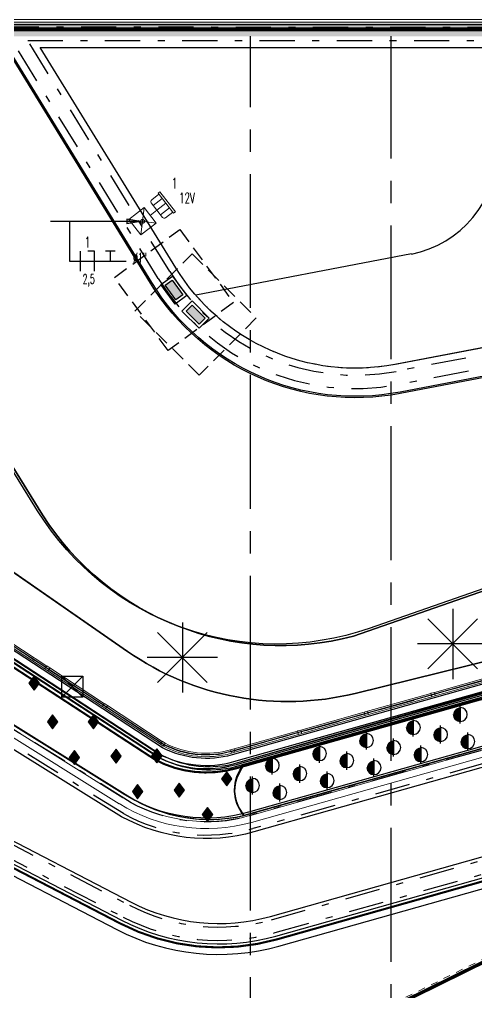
# Model space of a CAD drawing. Extents: x -14.2 to 52.3, y 2.5 to 90.9.
# Drawn here: x 5.59 to 12.09, y 28.98 to 42.82 of the extents above; entities that cross this region are included whole.
import ezdxf
from ezdxf.enums import TextEntityAlignment as Align

# ---------------------------------------------------------------- set-up
doc = ezdxf.new("R2010")
doc.units = 0
for name, pattern in [('limpo_PINI-PSG-PE-0102-LAZ-R00$0$CENTER2', [28.575, 19.05, -3.175, 3.175, -3.175]), ('limpo_PINI-PSG-PE-0102-LAZ-R00$0$DAA_Traço Ponto', [10, 5, -2.5, 0, -2.5]), ('limpo_PINI-PSG-PE-0102-LAZ-R00$0$DASHDOT', [1, 0.5, -0.25, 0, -0.25]), ('limpo_PINI-PSG-PE-0102-LAZ-R00$0$HIDDEN', [0.375, 0.25, -0.125]), ('limpo_PINI-PSG-PE-0102-LAZ-R00$0$HIDDEN2', [0.1875, 0.125, -0.0625]), ('limpo_PINI-PSG-PE-0102-LAZ-R00$0$TELEFONE_TETO', [1.04, 0.6, -0.1, 0.07, -0.1, 0.07, -0.1])]:
    doc.linetypes.add(name, pattern=pattern)
for name, color, linetype in [('FOR_CONTROL', 2, 'Continuous'), ('limpo_PINI-PSG-PE-0102-LAZ-R00$0$E-TOMADAS', 1, 'Continuous'), ('limpo_PINI-PSG-PE-0102-LAZ-R00$0$FIACAO', 253, 'Continuous'), ('limpo_PINI-PSG-PE-0102-LAZ-R00$0$INDICACAO_CIRCUITO_FIA', 253, 'Continuous'), ('limpo_PINI-PSG-PE-0102-LAZ-R00$0$INDICACAO_DIAM_TUBULACAO', 253, 'Continuous'), ('limpo_PINI-PSG-PE-0102-LAZ-R00$0$LINHA_DE_CHAMADA', 41, 'Continuous'), ('limpo_PINI-PSG-PE-0102-LAZ-R00$0$LUMINÁRIAS', 1, 'Continuous'), ('limpo_PINI-PSG-PE-0102-LAZ-R00$0$PA_EQUI', 1, 'Continuous'), ('limpo_PINI-PSG-PE-0102-LAZ-R00$0$PA_ESTR', 181, 'limpo_PINI-PSG-PE-0102-LAZ-R00$0$CENTER2'), ('limpo_PINI-PSG-PE-0102-LAZ-R00$0$PA_EXTE_1', 1, 'Continuous'), ('limpo_PINI-PSG-PE-0102-LAZ-R00$0$PA_EXTE_2', 2, 'Continuous'), ('limpo_PINI-PSG-PE-0102-LAZ-R00$0$PA_EXTE_3', 3, 'Continuous'), ('limpo_PINI-PSG-PE-0102-LAZ-R00$0$PA_INST_ELET', 162, 'Continuous'), ('limpo_PINI-PSG-PE-0102-LAZ-R00$0$PA_INST_HIDR', 162, 'Continuous'), ('limpo_PINI-PSG-PE-0102-LAZ-R00$0$PA_PISO_1', 11, 'Continuous'), ('limpo_PINI-PSG-PE-0102-LAZ-R00$0$PA_PROJ_I', 2, 'limpo_PINI-PSG-PE-0102-LAZ-R00$0$DASHDOT'), ('limpo_PINI-PSG-PE-0102-LAZ-R00$0$PA_PROJ_S_AUX', 212, 'limpo_PINI-PSG-PE-0102-LAZ-R00$0$HIDDEN'), ('limpo_PINI-PSG-PE-0102-LAZ-R00$0$QUADROS', 1, 'Continuous'), ('limpo_PINI-PSG-PE-0102-LAZ-R00$0$XR_ARQT', 7, 'Continuous'), ('limpo_PINI-PSG-PE-0102-LAZ-R00$0$XR_ELET', 31, 'Continuous'), ('PLANTIO1', 2, 'Continuous'), ('XR_ARQT', 7, 'Continuous')]:
    doc.layers.add(name, color=color, linetype=linetype)
for name, color, linetype, lineweight in [('limpo_PINI-PSG-PE-0102-LAZ-R00$0$A-DETL', 1, 'Continuous', 5), ('limpo_PINI-PSG-PE-0102-LAZ-R00$0$A-FLOR', 192, 'Continuous', 5), ('limpo_PINI-PSG-PE-0102-LAZ-R00$0$A-GLAZ-CURT', 52, 'Continuous', 5), ('limpo_PINI-PSG-PE-0102-LAZ-R00$0$A-GLAZ-CWMG', 1, 'Continuous', 5), ('limpo_PINI-PSG-PE-0102-LAZ-R00$0$A-WALL', 1, 'Continuous', 5), ('limpo_PINI-PSG-PE-0102-LAZ-R00$0$I-WALL', 2, 'Continuous', 5), ('limpo_PINI-PSG-PE-0102-LAZ-R00$0$S-BEAM', 12, 'Continuous', 5)]:
    doc.layers.add(name, color=color, linetype=linetype, lineweight=lineweight)
doc.layers.add('limpo_PINI-PSG-PE-0102-LAZ-R00$0$PA_VIEW', color=1, linetype='Continuous', plot=False)
doc.layers.add('PA_VEGE_AUX2', color=6, linetype='Continuous', plot=False)
doc.styles.add('limpo_PINI-PSG-PE-0102-LAZ-R00$0$RomanS', font='romans__.ttf', dxfattribs={"width": 1.25, "height": 0.0375})

# ---------------------------------------------------------------- blocks, each defined once
blk = doc.blocks.new('limpo_PINI-PSG-PE-0102-LAZ-R00$0$PINI-EST-PE-1101-TQR-R20_rvt-1-5PPE_008_LAZER__P_A_0_09_')
at = {"layer": 'limpo_PINI-PSG-PE-0102-LAZ-R00$0$S-BEAM'}
h = blk.add_hatch(color=50, dxfattribs=at)
h.paths.add_polyline_path([(36620, 18460), (37086, 18460), (37086, 18537), (-15140, 18537), (-15238, 18533), (-15331, 18494), (-15322, 18464), (-15335, 18460), (-6270, 18460), (-6270, 18503), (-6220, 18503), (-6220, 18460), (32600, 18460)])
h.paths.add_polyline_path([(-15199, 18550), (-15129, 18552), (-15151, 18552), (-15199, 18550)])
h.paths.add_polyline_path([(37073, 18582), (37086, 18582), (37086, 18660), (-14942, 18660), (-15123, 18582), (36620, 18582)])
at = {"layer": 'limpo_PINI-PSG-PE-0102-LAZ-R00$0$S-BEAM', "color": 55, "lineweight": 18}
blk.add_line((37086, 18660), (-14942, 18660), dxfattribs=at)
blk = doc.blocks.new('limpo_PINI-PSG-PE-0102-LAZ-R00$0$Parede básica _ DAA_GDC_VID_INFTY - ___-2043456-5PPE_008_LAZER__P_A_0_09_')
at = {"layer": 'limpo_PINI-PSG-PE-0102-LAZ-R00$0$A-WALL'}
for p, q in [((-2927, 18568), (-2927, 18582)), ((-2927, 18582), (-1677, 18582)), ((-1677, 18582), (-1677, 18568)), ((-2927, 18537), (-2927, 18552)), ((-2927, 18537), (-1677, 18537)), ((-1677, 18552), (-1677, 18537))]:
    blk.add_line(p, q, dxfattribs=at)
blk = doc.blocks.new('limpo_PINI-PSG-PE-0102-LAZ-R00$0$Parede básica _ DAA_GDC_VID_INFTY - ___-2043457-5PPE_008_LAZER__P_A_0_09_')
at = {"layer": 'limpo_PINI-PSG-PE-0102-LAZ-R00$0$A-WALL'}
for p, q in [((-1677, 18568), (-1677, 18582)), ((-1677, 18582), (-427, 18582)), ((-427, 18582), (-427, 18568)), ((-1677, 18537), (-1677, 18552)), ((-1677, 18537), (-427, 18537)), ((-427, 18552), (-427, 18537))]:
    blk.add_line(p, q, dxfattribs=at)
blk = doc.blocks.new('limpo_PINI-PSG-PE-0102-LAZ-R00$0$Parede básica _ DAA_GDC_VID_INFTY - ___-2043458-5PPE_008_LAZER__P_A_0_09_')
at = {"layer": 'limpo_PINI-PSG-PE-0102-LAZ-R00$0$A-WALL'}
for p, q in [((-427, 18568), (-427, 18582)), ((-427, 18582), (823, 18582)), ((823, 18582), (823, 18568)), ((-427, 18537), (-427, 18552)), ((-427, 18537), (823, 18537)), ((823, 18552), (823, 18537))]:
    blk.add_line(p, q, dxfattribs=at)
blk = doc.blocks.new('limpo_PINI-PSG-PE-0102-LAZ-R00$0$Parede básica _ DAA_GDC_VID_INFTY - ___-2043459-5PPE_008_LAZER__P_A_0_09_')
at = {"layer": 'limpo_PINI-PSG-PE-0102-LAZ-R00$0$A-WALL'}
for p, q in [((823, 18568), (823, 18582)), ((823, 18582), (2073, 18582)), ((2073, 18582), (2073, 18568)), ((823, 18537), (823, 18552)), ((823, 18537), (2073, 18537)), ((2073, 18552), (2073, 18537))]:
    blk.add_line(p, q, dxfattribs=at)
blk = doc.blocks.new('limpo_PINI-PSG-PE-0102-LAZ-R00$0$Parede básica _ DAA_GDC_VID_INFTY - ___-2043460-5PPE_008_LAZER__P_A_0_09_')
at = {"layer": 'limpo_PINI-PSG-PE-0102-LAZ-R00$0$A-WALL'}
for p, q in [((2073, 18568), (2073, 18582)), ((2073, 18582), (3323, 18582)), ((3323, 18582), (3323, 18568)), ((2073, 18537), (2073, 18552)), ((2073, 18537), (3323, 18537)), ((3323, 18552), (3323, 18537))]:
    blk.add_line(p, q, dxfattribs=at)
blk = doc.blocks.new('limpo_PINI-PSG-PE-0102-LAZ-R00$0$Parede básica _ DAA_GDC_VID_INFTY - ___-2043461-5PPE_008_LAZER__P_A_0_09_')
at = {"layer": 'limpo_PINI-PSG-PE-0102-LAZ-R00$0$A-WALL'}
for p, q in [((3323, 18568), (3323, 18582)), ((3323, 18582), (4573, 18582)), ((4573, 18582), (4573, 18568)), ((3323, 18537), (3323, 18552)), ((3323, 18537), (4573, 18537)), ((4573, 18552), (4573, 18537))]:
    blk.add_line(p, q, dxfattribs=at)
blk = doc.blocks.new('limpo_PINI-PSG-PE-0102-LAZ-R00$0$Montante retangular - 50 x 50-2589560-5PPE_008_LAZER__P_A_0_09_')
at = {"layer": 'limpo_PINI-PSG-PE-0102-LAZ-R00$0$A-GLAZ-CWMG'}
for p, q in [((-1589, 8895), (-1562, 8937)), ((-808, 8386), (-1589, 8895)), ((-1562, 8937), (-781, 8428)), ((-781, 8428), (-808, 8386))]:
    blk.add_line(p, q, dxfattribs=at)
blk = doc.blocks.new('limpo_PINI-PSG-PE-0102-LAZ-R00$0$Montante retangular - 50 x 50-2415401-5PPE_008_LAZER__P_A_0_09_')
at = {"layer": 'limpo_PINI-PSG-PE-0102-LAZ-R00$0$A-GLAZ-CWMG'}
for p, q in [((-50, -25), (-50, 25)), ((-50, 25), (0, 25)), ((0, 25), (0, -25)), ((0, -25), (-50, -25))]:
    blk.add_line(p, q, dxfattribs=at)
blk = doc.blocks.new('limpo_PINI-PSG-PE-0102-LAZ-R00$0$Montante retangular - 50 x 50-2589514-5PPE_008_LAZER__P_A_0_09_')
at = {"layer": 'limpo_PINI-PSG-PE-0102-LAZ-R00$0$A-GLAZ-CWMG'}
for p, q in [((239, 8321), (1141, 8575)), ((1155, 8527), (253, 8273)), ((1141, 8575), (1155, 8527)), ((253, 8273), (239, 8321))]:
    blk.add_line(p, q, dxfattribs=at)
blk = doc.blocks.new('limpo_PINI-PSG-PE-0102-LAZ-R00$0$Parede básica _ DAA_VID - CINZA 2 - ___-2387480-5PPE_008_LAZER__P_A_0_09_')
at = {"layer": 'limpo_PINI-PSG-PE-0102-LAZ-R00$0$A-WALL'}
for p, q in [((-764, 8358), (-741, 8402)), ((191, 8307), (205, 8259))]:
    blk.add_line(p, q, dxfattribs=at)
for radius in [1325, 1275]:
    blk.add_arc((-155, 9534), radius, 242.6211, 285.7499, dxfattribs=at)
blk = doc.blocks.new('limpo_PINI-PSG-PE-0102-LAZ-R00$0$Montante retangular - 50 x 50-2415400-5PPE_008_LAZER__P_A_0_09_')
at = {"layer": 'limpo_PINI-PSG-PE-0102-LAZ-R00$0$A-GLAZ-CWMG'}
for p, q in [((-25, -25), (-25, 25)), ((-25, 25), (25, 25)), ((25, 25), (25, -25)), ((25, -25), (-25, -25))]:
    blk.add_line(p, q, dxfattribs=at)
blk = doc.blocks.new('limpo_PINI-PSG-PE-0102-LAZ-R00$0$A$C745163c0')
at = {"layer": 'limpo_PINI-PSG-PE-0102-LAZ-R00$0$A-DETL', "color": 1}
blk.add_line((3102, 21215), (-20790, 21215), dxfattribs=at)
at = {"layer": 'limpo_PINI-PSG-PE-0102-LAZ-R00$0$A-DETL', "color": 1, "linetype": 'limpo_PINI-PSG-PE-0102-LAZ-R00$0$DAA_Traço Ponto'}
blk.add_line((4986, 11239), (-3077, 7261), dxfattribs=at)
at = {"layer": 'limpo_PINI-PSG-PE-0102-LAZ-R00$0$A-FLOR'}
blk.add_ellipse((-5657, 11062), major_axis=(1349, 2848), ratio=0.9998, start_param=3.105224, end_param=3.109855, dxfattribs=at)
at = {"layer": 'limpo_PINI-PSG-PE-0102-LAZ-R00$0$A-WALL', "color": 170, "lineweight": 40}
for p, q in [((-3607, 21083), (-8607, 21083)), ((-8607, 21068), (-3607, 21068)), ((-7357, 21068), (-7357, 21083)), ((-6107, 21068), (-6107, 21083)), ((-4857, 21068), (-4857, 21083)), ((-3607, 21068), (-3607, 21083)), ((1393, 21083), (-3607, 21083)), ((-3607, 21068), (1393, 21068)), ((-2357, 21068), (-2357, 21083))]:
    blk.add_line(p, q, dxfattribs=at)
at = {"layer": 'limpo_PINI-PSG-PE-0102-LAZ-R00$0$A-WALL'}
for p, q in [((-7021, 10141), (-18357, 17208)), ((-18302, 17232), (-6994, 10184)), ((-6534, 10722), (-11863, 14197)), ((-5441, 10654), (1269, 12546)), ((1282, 12498), (-5428, 10606)), ((-5233, 9933), (2577, 12136)), ((2591, 12088), (-5220, 9885))]:
    blk.add_line(p, q, dxfattribs=at)
for centre, radius, start in [((-5835, 12049), 1500, 242.2252), ((-5835, 12049), 1450, 242.3164), ((-5831, 12051), 2250, 238.0644), ((-5831, 12051), 2200, 238.0644)]:
    blk.add_arc(centre, radius, start, 285.7499, dxfattribs=at)
at = {"layer": 'limpo_PINI-PSG-PE-0102-LAZ-R00$0$I-WALL'}
for p, q in [((-7074, 10056), (-18377, 17102)), ((1263, 11610), (-5193, 9789))]:
    blk.add_line(p, q, dxfattribs=at)
for centre, radius, start, end in [((-3715, 19253), 3000, 221.598, 223.3163), ((-3715, 19253), 3000, 225.1933, 226.9106), ((-3715, 19253), 3000, 228.789, 230.5046), ((-3715, 19253), 3000, 232.3854, 234.0984), ((-3715, 19253), 3000, 235.9825, 237.6921), ((-3715, 19253), 3000, 239.5805, 241.2856), ((-3715, 19253), 3000, 243.1796, 244.8789), ((-3715, 19253), 3000, 246.7804, 248.4721), ((-3715, 19253), 3000, 250.3833, 252.0653), ((-3715, 19253), 3000, 253.9891, 255.6583), ((-3715, 19253), 3000, 257.5993, 259.2512), ((-3715, 19253), 3000, 261.2161, 262.8441), ((-3715, 19253), 3000, 264.8441, 266.4369), ((-3715, 19253), 3000, 268.4929, 270.0296), ((-3715, 19253), 3000, 272.1873, 273.6223), ((-3715, 19253), 3000, 276.0185, 277.2149), ((-5831, 12051), 2350, 238.0644, 285.7499)]:
    blk.add_arc(centre, radius, start, end, dxfattribs=at)
at = {"lineweight": 5}
blk.add_blockref('limpo_PINI-PSG-PE-0102-LAZ-R00$0$PINI-EST-PE-1101-TQR-R20_rvt-1-5PPE_008_LAZER__P_A_0_09_', (-5680, 2515), dxfattribs=at)
at = {"layer": 'limpo_PINI-PSG-PE-0102-LAZ-R00$0$A-GLAZ-CURT'}
for name in ['limpo_PINI-PSG-PE-0102-LAZ-R00$0$Parede básica _ DAA_GDC_VID_INFTY - ___-2043456-5PPE_008_LAZER__P_A_0_09_', 'limpo_PINI-PSG-PE-0102-LAZ-R00$0$Parede básica _ DAA_GDC_VID_INFTY - ___-2043457-5PPE_008_LAZER__P_A_0_09_', 'limpo_PINI-PSG-PE-0102-LAZ-R00$0$Parede básica _ DAA_GDC_VID_INFTY - ___-2043458-5PPE_008_LAZER__P_A_0_09_', 'limpo_PINI-PSG-PE-0102-LAZ-R00$0$Parede básica _ DAA_GDC_VID_INFTY - ___-2043459-5PPE_008_LAZER__P_A_0_09_', 'limpo_PINI-PSG-PE-0102-LAZ-R00$0$Parede básica _ DAA_GDC_VID_INFTY - ___-2043460-5PPE_008_LAZER__P_A_0_09_', 'limpo_PINI-PSG-PE-0102-LAZ-R00$0$Parede básica _ DAA_GDC_VID_INFTY - ___-2043461-5PPE_008_LAZER__P_A_0_09_', 'limpo_PINI-PSG-PE-0102-LAZ-R00$0$Parede básica _ DAA_VID - CINZA 2 - ___-2387480-5PPE_008_LAZER__P_A_0_09_']:
    blk.add_blockref(name, (-5680, 2515), dxfattribs=at)
at = {"layer": 'limpo_PINI-PSG-PE-0102-LAZ-R00$0$A-GLAZ-CWMG'}
for name, p in [('limpo_PINI-PSG-PE-0102-LAZ-R00$0$Montante retangular - 50 x 50-2589560-5PPE_008_LAZER__P_A_0_09_', (-7325, 3587)), ('limpo_PINI-PSG-PE-0102-LAZ-R00$0$Montante retangular - 50 x 50-2589560-5PPE_008_LAZER__P_A_0_09_', (-6502, 3051)), ('limpo_PINI-PSG-PE-0102-LAZ-R00$0$Montante retangular - 50 x 50-2589514-5PPE_008_LAZER__P_A_0_09_', (-2829, 3319)), ('limpo_PINI-PSG-PE-0102-LAZ-R00$0$Montante retangular - 50 x 50-2589514-5PPE_008_LAZER__P_A_0_09_', (-3779, 3051)), ('limpo_PINI-PSG-PE-0102-LAZ-R00$0$Montante retangular - 50 x 50-2589560-5PPE_008_LAZER__P_A_0_09_', (-5680, 2515)), ('limpo_PINI-PSG-PE-0102-LAZ-R00$0$Montante retangular - 50 x 50-2589514-5PPE_008_LAZER__P_A_0_09_', (-4730, 2783)), ('limpo_PINI-PSG-PE-0102-LAZ-R00$0$Montante retangular - 50 x 50-2589514-5PPE_008_LAZER__P_A_0_09_', (-5680, 2515))]:
    blk.add_blockref(name, p, dxfattribs=at)
at = {"layer": 'limpo_PINI-PSG-PE-0102-LAZ-R00$0$A-GLAZ-CWMG', "extrusion": (0, 0, -1)}
for name, p, rotation in [('limpo_PINI-PSG-PE-0102-LAZ-R00$0$Montante retangular - 50 x 50-2415400-5PPE_008_LAZER__P_A_0_09_', (8098, 11981), 213.1081967155757), ('limpo_PINI-PSG-PE-0102-LAZ-R00$0$Montante retangular - 50 x 50-2415400-5PPE_008_LAZER__P_A_0_09_', (2607, 11609), 344.2500898617185), ('limpo_PINI-PSG-PE-0102-LAZ-R00$0$Montante retangular - 50 x 50-2415400-5PPE_008_LAZER__P_A_0_09_', (7276, 11445), 213.1081967155757), ('limpo_PINI-PSG-PE-0102-LAZ-R00$0$Montante retangular - 50 x 50-2415400-5PPE_008_LAZER__P_A_0_09_', (3557, 11341), 344.2500898617185), ('limpo_PINI-PSG-PE-0102-LAZ-R00$0$Montante retangular - 50 x 50-2415400-5PPE_008_LAZER__P_A_0_09_', (4508, 11073), 344.2500898617185), ('limpo_PINI-PSG-PE-0102-LAZ-R00$0$Montante retangular - 50 x 50-2415401-5PPE_008_LAZER__P_A_0_09_', (6433, 10895), 213.1081967155757), ('limpo_PINI-PSG-PE-0102-LAZ-R00$0$Montante retangular - 50 x 50-2415401-5PPE_008_LAZER__P_A_0_09_', (5482, 10798), 344.2500898617185)]:
    blk.add_blockref(name, p, dxfattribs=dict(at, rotation=rotation))
blk = doc.blocks.new('*U457', base_point=(73.115, -32.536))
at = {"layer": 'limpo_PINI-PSG-PE-0102-LAZ-R00$0$E-TOMADAS', "lineweight": 0}
for p, q in [((72.557, -32.674), (72.557, -32.397)), ((72.557, -32.674), (72.834, -32.397)), ((72.557, -32.397), (72.834, -32.674)), ((72.557, -32.397), (72.834, -32.397)), ((72.834, -32.397), (72.834, -32.674)), ((73.115, -32.374), (72.986, -32.374)), ((73.115, -32.355), (73.115, -32.717)), ((73.148, -32.355), (73.115, -32.355)), ((73.148, -32.717), (73.148, -32.355)), ((72.834, -32.536), (72.954, -32.536)), ((72.954, -32.406), (72.954, -32.665)), ((72.954, -32.451), (73.115, -32.451)), ((72.954, -32.536), (73.115, -32.536)), ((72.834, -32.674), (72.557, -32.674)), ((72.954, -32.62), (73.115, -32.62)), ((72.986, -32.697), (73.115, -32.697)), ((73.115, -32.717), (73.148, -32.717))]:
    blk.add_line(p, q, dxfattribs=at)
for centre, start, end in [((72.986, -32.406), 90, 180), ((72.986, -32.665), 180, 270)]:
    blk.add_arc(centre, 0.0323, start, end, dxfattribs=at)
blk = doc.blocks.new('*U462')
blk.add_hatch(color=256).paths.add_polyline_path([(-0.0074, 0.0167), (-0.0405, 0.1456), (-0.0805, 0.1279)])
for p, q in [((-0.0074, 0.0167), (-0.3538, 0.7994)), ((-0.0405, 0.1456), (-0.0805, 0.1279)), ((-0.0074, 0.0167), (-0.0805, 0.1279)), ((-0.0074, 0.0167), (-0.0405, 0.1456))]:
    blk.add_line(p, q)
blk.add_circle((0, 0), 0.0182)
blk = doc.blocks.new('*U455', base_point=(92.189, -13.163))
at = {"color": 41}
for p, q in [((92.089, -13.305), (92.089, -13.02)), ((92.289, -13.02), (92.194, -13.02)), ((92.289, -13.305), (92.289, -13.02))]:
    blk.add_line(p, q, dxfattribs=at)
blk = doc.blocks.new('*U456', base_point=(92.515, -13.163))
at = {"color": 41, "linetype": 'Continuous'}
for p, q in [((92.584, -13.02), (92.446, -13.02)), ((92.515, -13.163), (92.515, -13.02))]:
    blk.add_line(p, q, dxfattribs=at)
blk = doc.blocks.new('limpo_PINI-PSG-PE-0102-LAZ-R00$0$A$C1A297CD0')
at = {"layer": 'limpo_PINI-PSG-PE-0102-LAZ-R00$0$LINHA_DE_CHAMADA'}
blk.add_lwpolyline([(-5.784, 18.342), (-5.784, 17.776), (-4.974, 17.776)], dxfattribs=at)
at = {"layer": 'limpo_PINI-PSG-PE-0102-LAZ-R00$0$FIACAO'}
for name, p in [('*U455', (-5.526, 17.776)), ('*U456', (-5.2, 17.776))]:
    blk.add_blockref(name, p, dxfattribs=at)
at = {"layer": 'limpo_PINI-PSG-PE-0102-LAZ-R00$0$LUMINÁRIAS', "rotation": 37.86180626329426}
blk.add_blockref('*U457', (-4.411, 18.6), dxfattribs=at)
at = {"layer": 'limpo_PINI-PSG-PE-0102-LAZ-R00$0$QUADROS', "linetype": 'limpo_PINI-PSG-PE-0102-LAZ-R00$0$TELEFONE_TETO', "xscale": 1.5, "yscale": 1.5, "zscale": 1.5, "rotation": 66.12379924662106}
blk.add_blockref('*U462', (-4.742, 18.342), dxfattribs=at)
at = {"layer": 'limpo_PINI-PSG-PE-0102-LAZ-R00$0$INDICACAO_CIRCUITO_FIA', "style": 'limpo_PINI-PSG-PE-0102-LAZ-R00$0$RomanS', "width": 0.6}
for s, p in [('1', (-4.286, 18.812)), ('12V', (-4.11, 18.599)), ('1', (-5.526, 17.971))]:
    blk.add_text(s, height=0.15, dxfattribs=at).set_placement(p, align=Align.CENTER)
at = {"layer": 'limpo_PINI-PSG-PE-0102-LAZ-R00$0$INDICACAO_DIAM_TUBULACAO', "style": 'limpo_PINI-PSG-PE-0102-LAZ-R00$0$RomanS', "width": 0.6}
for s, p in [('%%C1"', (-4.877, 17.759)), ('2,5', (-5.595, 17.455))]:
    blk.add_text(s, height=0.135, dxfattribs=at).set_placement(p)
blk = doc.blocks.new('limpo_PINI-PSG-PE-0102-LAZ-R00$0$A$C542bfc4c')
blk.add_blockref('limpo_PINI-PSG-PE-0102-LAZ-R00$0$A$C1A297CD0', (0, 0))
blk = doc.blocks.new('*U468', base_point=(72.383, -23.316))
for p, q in [((72.533, -23.166), (72.233, -23.466)), ((72.233, -23.166), (72.533, -23.466))]:
    blk.add_line(p, q)
blk.add_lwpolyline([(72.233, -23.466), (72.233, -23.166), (72.533, -23.166), (72.533, -23.466)], close=True)
blk = doc.blocks.new('limpo_PINI-PSG-PE-0102-LAZ-R00$0$A$Cf52f6f8c')
at = {"layer": 'limpo_PINI-PSG-PE-0102-LAZ-R00$0$QUADROS'}
blk.add_blockref('*U468', (-5.741, 11.72), dxfattribs=at)
blk = doc.blocks.new('limpo_PINI-PSG-PE-0102-LAZ-R00$0$PLACA PROF PISO')
h = blk.add_hatch(color=10)
h.dxf.hatch_style = 1
h.paths.add_polyline_path([(157.356, -53.5573), (157.356, -53.7073), (157.426, -53.7073), (157.426, -53.5573)])
at = {"color": 10}
for points in [[(157.331, -53.5323), (157.451, -53.5323), (157.451, -53.7323), (157.331, -53.7323)], [(157.356, -53.5573), (157.426, -53.5573), (157.426, -53.7073), (157.356, -53.7073)]]:
    blk.add_lwpolyline(points, close=True, dxfattribs=at)
at = {"layer": 'limpo_PINI-PSG-PE-0102-LAZ-R00$0$PA_VIEW', "color": 252, "linetype": 'limpo_PINI-PSG-PE-0102-LAZ-R00$0$HIDDEN', "ltscale": 0.5}
blk.add_lwpolyline([(157.726, -54.0073), (157.056, -54.0073), (157.056, -53.2573), (157.726, -53.2573)], close=True, dxfattribs=at)
blk = doc.blocks.new('limpo_PINI-PSG-PE-0102-LAZ-R00')
at = {"layer": 'limpo_PINI-PSG-PE-0102-LAZ-R00$0$XR_ARQT', "xscale": 0.001000000000038553, "yscale": 0.001000000000038553, "zscale": 0.001000000000038553}
blk.add_blockref('limpo_PINI-PSG-PE-0102-LAZ-R00$0$A$C745163c0', (14.124, 21.592), dxfattribs=at)
at = {"layer": 'limpo_PINI-PSG-PE-0102-LAZ-R00$0$PA_ESTR', "ltscale": 0.1}
for points in [[(8.919, 27.272), (8.919, 42.567)], [(10.919, 26.542), (10.919, 42.567)]]:
    blk.add_lwpolyline(points, dxfattribs=at)
at = {"layer": 'limpo_PINI-PSG-PE-0102-LAZ-R00$0$PA_EXTE_1'}
for points in [[(-6.797, 42.735), (46.794, 42.735, -0.456882), (47.794, 41.581), (42.795, 6.973, -0.372795), (41.484, 5.837), (17.261, 5.837)], [(-6.797, 42.685), (46.794, 42.685, -0.456882), (47.744, 41.588), (42.746, 6.98, -0.372795), (41.484, 5.887), (17.261, 5.887)], [(39.503, 26.54), (39.12, 26.54, -0.297475), (38.754, 26.779), (36.479, 31.953, 0.256356), (35.296, 32.861), (20.325, 35.166, 0.107319), (18.207, 35.036), (8.655, 32.342, -0.190923), (7.666, 32.444), (3.511, 35.154, -0.253465), (2.149, 37.666), (2.149, 42.61)], [(39.503, 26.59), (39.12, 26.59, -0.297475), (38.8, 26.799), (36.525, 31.973, 0.256356), (35.304, 32.91), (20.333, 35.215, 0.107319), (18.194, 35.084), (8.642, 32.39, -0.190438), (7.691, 32.487), (3.538, 35.195, -0.253465), (2.199, 37.666), (2.199, 42.61)]]:
    blk.add_lwpolyline(points, format="xyb", dxfattribs=at)
at = {"layer": 'limpo_PINI-PSG-PE-0102-LAZ-R00$0$PA_EXTE_2'}
blk.add_line((11.207, 39.47), (8.138, 38.884), dxfattribs=at)
blk.add_lwpolyline([(-4.019, 38.373), (-4.201, 37.424, 0.330983), (-3.386, 35.75), (7.218, 30.247, 0.190653), (9.202, 30.044), (17.658, 32.429), (16.677, 32.939, 0.190736), (15.425, 33.067), (8.965, 31.245, -0.197639), (7.083, 31.463)], format="xyb", close=True, dxfattribs=at)
blk.add_arc((10.926, 40.943), 1.5, 280.8075, 0, dxfattribs=at)
at = {"layer": 'limpo_PINI-PSG-PE-0102-LAZ-R00$0$PA_EXTE_3'}
blk.add_line((10.954, 37.895), (17.149, 39.077), dxfattribs=at)
for points in [[(46.557, 42.407), (44.005, 24.766), (40.034, 24.766), (40.033, 26.64), (38.652, 29.782), (40.3, 30.506), (37.964, 35.817, 0.268396), (35.541, 37.593), (20.318, 39.238, 0.074215), (17.368, 39.119), (10.971, 37.898, -0.311638), (7.853, 39.274), (5.926, 42.41), (46.557, 42.407)], [(39.503, 26.44), (39.137, 26.44, -0.297475), (38.679, 26.739), (36.75, 31.125, 0.256356), (35.606, 32.004), (30.414, 32.803, 0.107319), (29.99, 32.777), (28.814, 32.446, -0.105914), (28.396, 32.419), (16.661, 34.17, 0.105914), (15.406, 34.09), (8.696, 32.198, -0.192229), (7.59, 32.314), (2.261, 35.79, -0.253465), (0.899, 38.302), (0.899, 40.96)], [(24.084, 33.12), (24.332, 34.796, 0.412445), (23.496, 35.931), (19.351, 36.571, 0.122747), (16.943, 36.351), (10.607, 34.143, -0.351495), (5.889, 35.816), (3, 40.486, 0.259799), (2.149, 40.96), (0.949, 40.96, 0.360609)], [(0.949, 40.96), (0.949, 38.302, 0.253465), (2.288, 35.831), (7.615, 32.357, 0.191816), (8.682, 32.246), (15.393, 34.138, -0.105914), (16.668, 34.22), (24.084, 33.12)]]:
    blk.add_lwpolyline(points, format="xyb", dxfattribs=at)
blk.add_lwpolyline([(-4.224, 38.852), (-4.486, 37.478, 0.330983), (-3.52, 35.493), (7.084, 29.99, 0.190653), (9.28, 29.765), (18.442, 32.349), (16.811, 33.196, 0.190736), (15.346, 33.346), (8.891, 31.525, -0.211123), (7.13, 31.776)], format="xyb", close=True, dxfattribs=at)
at = {"layer": 'limpo_PINI-PSG-PE-0102-LAZ-R00$0$PA_INST_ELET', "linetype": 'limpo_PINI-PSG-PE-0102-LAZ-R00$0$HIDDEN2', "const_width": 0.03}
for points in [[(39.503, 26.39), (39.137, 26.39, -0.297475), (38.633, 26.719), (36.705, 31.105, 0.256356), (35.598, 31.954), (30.406, 32.754, 0.107319), (30.003, 32.729), (28.828, 32.398, -0.105914), (28.389, 32.369), (16.653, 34.121, 0.105914), (15.42, 34.042), (8.71, 32.15, -0.192622), (7.565, 32.271), (2.233, 35.748, -0.253465), (0.849, 38.302), (0.849, 40.96)], [(-4.259, 38.933), (-4.535, 37.487, 0.33099), (-3.543, 35.448), (7.061, 29.945, 0.190653), (9.294, 29.717), (18.577, 32.335)]]:
    blk.add_lwpolyline(points, format="xyb", dxfattribs=at)
at = {"layer": 'limpo_PINI-PSG-PE-0102-LAZ-R00$0$PA_INST_HIDR'}
for points in [[(38.117, 30.005), (39.746, 30.722), (37.58, 35.648, 0.268396), (35.495, 37.175), (20.273, 38.821, 0.074215), (17.446, 38.706), (11.05, 37.485, -0.311638), (7.495, 39.054), (5.316, 42.6)], [(38.125, 29.987), (39.773, 30.711), (37.598, 35.656, 0.268396), (35.498, 37.195), (20.275, 38.841, 0.074215), (17.443, 38.726), (11.046, 37.505, -0.311638), (7.512, 39.065), (5.333, 42.61)]]:
    blk.add_lwpolyline(points, format="xyb", dxfattribs=at)
at = {"layer": 'limpo_PINI-PSG-PE-0102-LAZ-R00$0$PA_PISO_1'}
blk.add_lwpolyline([(0.899, 41.11), (-3, 41.11, 0.367379), (-4.135, 40.145), (-4.633, 37.505, 0.330983), (-3.589, 35.359), (7.015, 29.857, 0.190653), (9.321, 29.621), (20.055, 32.648)], format="xyb", dxfattribs=at)
at = {"layer": 'limpo_PINI-PSG-PE-0102-LAZ-R00$0$PA_PROJ_I'}
for points in [[(46.892, 42.697), (44.108, 24.447), (39.743, 24.447), (39.743, 26.579), (38.27, 29.93), (39.918, 30.655), (37.699, 35.701, 0.268396), (35.509, 37.304), (20.286, 38.95, 0.074215), (17.422, 38.834), (11.026, 37.613, -0.311638), (7.606, 39.122), (5.407, 42.7)], [(46.673, 42.507), (43.998, 24.637), (39.933, 24.637), (39.933, 26.619), (38.52, 29.833), (40.168, 30.557), (37.873, 35.777, 0.268396), (35.53, 37.493), (20.307, 39.139, 0.074215), (17.386, 39.021), (10.99, 37.8, -0.311638), (7.768, 39.222), (5.747, 42.51)], [(-4.188, 38.77), (-4.437, 37.468, 0.330983), (-3.497, 35.537), (7.107, 30.034, 0.190653), (9.267, 29.813), (18.307, 32.363), (16.788, 33.152, 0.190736), (15.36, 33.298), (8.9, 31.476, -0.196663), (7.207, 31.669)], [(-4.054, 38.455), (-4.25, 37.433, 0.330983), (-3.409, 35.706), (7.195, 30.203, 0.190653), (9.215, 29.996), (17.793, 32.415), (16.7, 32.983, 0.190736), (15.411, 33.115), (8.951, 31.293, -0.197448), (7.109, 31.506)]]:
    blk.add_lwpolyline(points, format="xyb", close=True, dxfattribs=at)
blk.add_lwpolyline([(1.099, 40.96), (1.099, 38.302, 0.253465), (2.37, 35.957), (7.691, 32.487, 0.190438), (8.642, 32.39), (15.352, 34.283, -0.105914), (16.69, 34.368), (24.106, 33.269)], format="xyb", dxfattribs=at)
at = {"layer": 'limpo_PINI-PSG-PE-0102-LAZ-R00$0$PA_PROJ_S_AUX'}
blk.add_lwpolyline([(13.434, 14.567, 0.05, 0.05, 0), (21.641, 14.562, 0.05, 0.05, -0.549162), (23.414, 11.77, 0.05, 0.05, 0), (21.895, 8.533, 0.05, 0.05, 0.549369), (22.909, 6.937, 0.05, 0.05, 0), (40.138, 6.937, 0.05, 0.05, 0.372795), (41.682, 8.274, 0.05, 0.05, 0), (43.461, 19.787, 0.05, 0.05, 0), (45.736, 25.136, 0.05, 0.05, 0.034181), (46.36, 27.211, 0.05, 0.05, 0.368315), (45.163, 29.485, 0.05, 0.05, 0.076494), (21.826, 33.452, 0.05, 0.05, 0.105248), (19.419, 32.939, 0.05, 0.05, 0), (10.833, 28.703, 0.05, 0.05, 0.246748), (10.329, 27.744, 0.05, 0.05, 0), (10.329, 27.565, 0, 0, 0)], format="xyseb", dxfattribs=at)
at = {"layer": 'limpo_PINI-PSG-PE-0102-LAZ-R00$0$PA_EQUI', "xscale": 1.720437380985232, "yscale": 1.720437380985232, "zscale": 1.720437380985232}
for p, rotation in [((-264.96, -47.199), 36.34479501378517), ((-248.514, -87.753), 45.02997858613406)]:
    blk.add_blockref('limpo_PINI-PSG-PE-0102-LAZ-R00$0$PLACA PROF PISO', p, dxfattribs=dict(at, rotation=rotation))
at = {"layer": 'limpo_PINI-PSG-PE-0102-LAZ-R00$0$XR_ELET'}
for name in ['limpo_PINI-PSG-PE-0102-LAZ-R00$0$A$Cf52f6f8c', 'limpo_PINI-PSG-PE-0102-LAZ-R00$0$A$C542bfc4c']:
    blk.add_blockref(name, (12.124, 21.592), dxfattribs=at)
blk = doc.blocks.new('PL01')
at = {"layer": 'PLANTIO1'}
for p, q in [((0, 0.5), (0, -0.5)), ((-0.354, -0.354), (0.354, 0.354)), ((0.354, -0.354), (-0.354, 0.354)), ((0.5, 0), (-0.5, 0))]:
    blk.add_line(p, q, dxfattribs=at)
blk.add_lwpolyline([(-0.179, 0.019, 0.1, 0.1, 1), (-0.179, 0.019, 0, 0, 0)], format="xyseb", dxfattribs=at)
blk = doc.blocks.new('PL61')
at = {"layer": 'PLANTIO1'}
for p, q in [((0, -0.13), (0, 0.13)), ((0, 0.1), (0, -0.1))]:
    blk.add_line(p, q, dxfattribs=at)
at = {"layer": 'PLANTIO1', "const_width": 0.1}
for points in [[(0, 0.05, 0.414214), (-0.05, 0, 1)], [(0, -0.05, -0.414214), (-0.05, 0, -1)]]:
    blk.add_lwpolyline(points, format="xyb", dxfattribs=at)
at = {"layer": 'PLANTIO1'}
blk.add_lwpolyline([(-0.05, 0, 0.1, 0.1, 1), (-0.05, 0, 0, 0, 0)], format="xyseb", dxfattribs=at)
blk.add_arc((0, 0), 0.1, 180, 90, dxfattribs=at)
blk = doc.blocks.new('PL52')
at = {"layer": 'PLANTIO1'}
for p, q in [((0, 0.1), (-0.075, 0)), ((-0.075, 0), (0, -0.1)), ((-0.075, 0), (0.075, 0)), ((0.075, 0), (0, 0.1)), ((0, -0.1), (0.075, 0))]:
    blk.add_line(p, q, dxfattribs=at)
blk.add_lwpolyline([(-0.107, -0.018, 0.1, 0.1, 1), (-0.107, -0.018, 0, 0, 0)], format="xyseb", dxfattribs=at)
for points in [[(0, 0.1), (-0.075, 0), (0.075, 0)], [(-0.075, 0), (0.075, 0), (0, -0.1)]]:
    blk.add_solid(points, dxfattribs=at)

msp = doc.modelspace()

# ---------------------------------------------------------------- linework, layer by layer
at = {"layer": 'FOR_CONTROL'}
for points in [[(24.334, 34.808), (24.309, 34.639), (20.295, 35.257), (19.932, 35.299), (19.566, 35.316, 0.12597), (19.57, 35.464, 0.386138), (19.269, 35.733), (18.141, 35.723, 0.086037), (17.132, 35.539), (15.484, 34.933, 0.120135), (14.414, 34.233), (10.363, 33.234, -0.215453), (7.124, 33.832), (4.267, 35.815, -0.245736), (3.408, 37.458), (3.408, 39.827), (5.915, 35.776, 0.326374), (10.34, 34.05), (16.943, 36.351, -0.129161), (19.476, 36.55), (23.495, 35.931, -0.40886)], [(23.495, 35.931), (19.476, 36.55, 0.129161), (16.943, 36.351), (10.34, 34.05, -0.326374), (5.915, 35.776), (3.408, 39.827), (3.408, 37.458, 0.245736), (4.267, 35.815), (7.124, 33.832, 0.215453), (10.363, 33.234), (14.414, 34.233, -0.120135), (15.484, 34.933), (17.132, 35.539, -0.086037), (18.141, 35.723), (19.269, 35.733, -0.36907), (19.568, 35.482), (19.574, 35.447, 0.02259), (19.572, 35.316, -0.03788), (20.344, 35.249), (24.309, 34.639), (24.334, 34.808, 0.40886)], [(4.509, 35.647, -0.569142), (3.88, 34.817), (3.843, 34.817), (7.615, 32.357, 0.191816), (8.682, 32.246), (14.56, 33.904, -0.418195), (14.414, 34.233), (10.363, 33.234, -0.215453), (7.124, 33.832)], [(4.509, 35.647, -0.569142), (3.88, 34.817), (3.843, 34.817), (7.615, 32.357, 0.191816), (8.682, 32.246), (14.523, 33.922, -0.371073), (14.414, 34.233), (10.363, 33.234, -0.215453), (7.124, 33.832)], [(3.749, 34.819), (3.725, 34.819, 0.447272), (3.22, 34.271), (3.226, 34.209), (7.13, 31.776, 0.199613), (8.781, 31.497), (8.726, 31.585, -0.271653), (8.711, 32.091), (8.783, 32.223), (8.659, 32.188, -0.185677), (7.59, 32.314)], [(3.749, 34.819), (3.725, 34.819, 0.447272), (3.22, 34.271), (3.226, 34.209), (7.13, 31.776, 0.199613), (8.781, 31.497), (8.726, 31.585, -0.271653), (8.711, 32.091), (8.783, 32.223), (8.659, 32.188, -0.185677), (7.59, 32.314)], [(8.783, 32.223), (12.117, 33.163, -0.565585), (12.307, 32.489), (8.781, 31.497, -0.366172)], [(12.307, 32.489, 0.565585), (12.117, 33.163), (8.783, 32.223), (8.711, 32.091, 0.133409), (8.649, 31.836, 0.044049), (8.662, 31.738, 0.083332), (8.726, 31.585), (8.781, 31.497)]]:
    msp.add_lwpolyline(points, format="xyb", close=True, dxfattribs=at)
at = {"layer": 'PA_VEGE_AUX2'}
for points in [[(0.899, 38.302), (0.899, 40.91), (-3, 40.91, 0.360609), (-3.933, 40.136), (-4.178, 38.824), (7.13, 31.776, 0.212588), (8.886, 31.524), (16.701, 33.728, -0.105914), (17.328, 33.768), (24.033, 32.774), (24.077, 33.071), (16.661, 34.17, 0.105914), (15.406, 34.09), (8.659, 32.188, -0.185677), (7.59, 32.314), (2.261, 35.79, -0.253476)], [(16.668, 34.22), (24.084, 33.12), (24.334, 34.808, 0.408719), (23.496, 35.931), (19.476, 36.55, 0.129162), (16.943, 36.351), (10.34, 34.05, -0.326374), (5.915, 35.776), (3.032, 40.434, 0.273678), (2.149, 40.96), (0.949, 40.96), (0.949, 38.302, 0.235877), (2.142, 35.927), (7.615, 32.357, 0.191816), (8.682, 32.246), (15.393, 34.138, -0.105914)]]:
    msp.add_lwpolyline(points, format="xyb", close=True, dxfattribs=at)
for points in [[(3.408, 39.827), (3.408, 37.458, 0.245736), (4.267, 35.815), (7.124, 33.832, 0.215453), (10.363, 33.234), (14.414, 34.233)], [(3.408, 39.827), (3.408, 37.458, 0.245736), (4.267, 35.815), (7.124, 33.832, 0.215453), (10.363, 33.234), (14.414, 34.233)], [(8.783, 32.223), (8.711, 32.091, 0.271653), (8.726, 31.585), (8.781, 31.497)]]:
    msp.add_lwpolyline(points, format="xyb", dxfattribs=at)

# ---------------------------------------------------------------- block references
at = {"layer": 'PLANTIO1'}
for name, p in [('PL01', (11.754, 33.939)), ('PL01', (7.907, 33.745)), ('PL52', (5.797, 33.38)), ('PL61', (11.861, 32.934)), ('PL52', (6.06, 32.828)), ('PL52', (6.64, 32.83)), ('PL61', (11.193, 32.749)), ('PL61', (10.526, 32.564)), ('PL61', (11.58, 32.649)), ('PL61', (11.968, 32.549)), ('PL61', (10.913, 32.464)), ('PL52', (6.369, 32.322)), ('PL52', (6.962, 32.343)), ('PL52', (7.542, 32.344)), ('PL61', (9.858, 32.378)), ('PL61', (10.245, 32.278)), ('PL61', (11.3, 32.364)), ('PL61', (9.185, 32.21)), ('PL61', (10.633, 32.178)), ('PL61', (9.578, 32.093)), ('PL52', (8.537, 32.02)), ('PL61', (8.904, 31.924)), ('PL61', (9.965, 31.993)), ('PL52', (7.27, 31.836)), ('PL52', (7.863, 31.857)), ('PL61', (9.292, 31.824)), ('PL52', (8.265, 31.511))]:
    msp.add_blockref(name, p, dxfattribs=at)

# ---------------------------------------------------------------- next in the draw order: block references
at = {"layer": 'XR_ARQT'}
msp.add_blockref('limpo_PINI-PSG-PE-0102-LAZ-R00', (-0.042, 0.017), dxfattribs=at)

doc.saveas('drawing.dxf')
